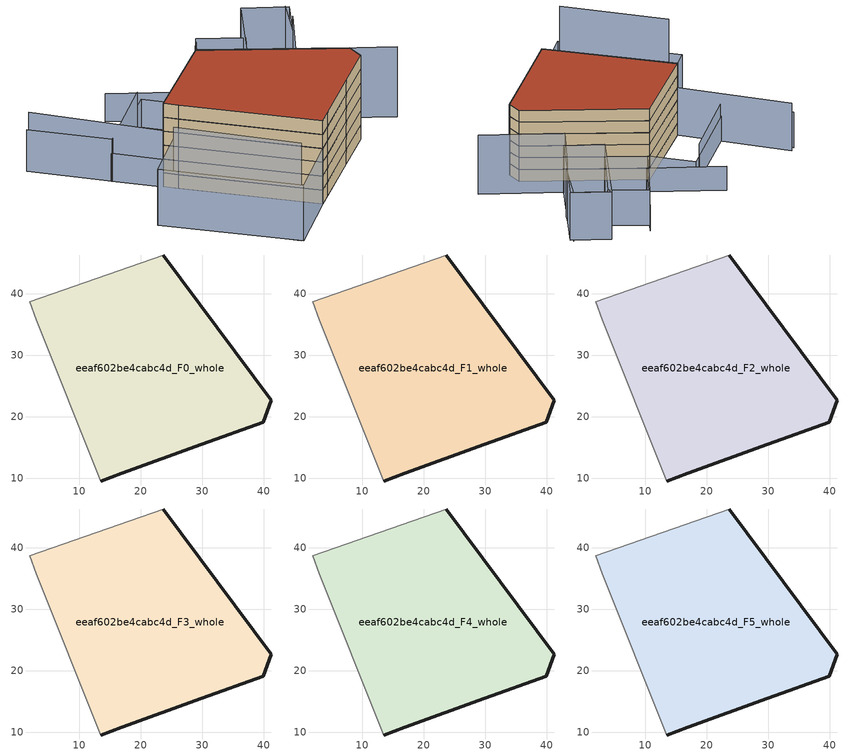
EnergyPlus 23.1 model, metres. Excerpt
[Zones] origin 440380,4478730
eeaf602be4cabc4d_F0_whole
 floor ground (EU_floor_Construction): 39.89,19.08 41.23,22.63 23.67,46.26 1.9,38.66 3.01,35.74 13.45,9.51 16.85,10.74 29.89,15.46 z0
 wall outside (EU_wall_Construction): 23.67,46.26 41.23,22.63 39.89,19.08 29.89,15.46 16.85,10.74 13.45,9.51 z0:3
 wall adiabatic (EU_wall_Construction): 13.45,9.51 3.01,35.74 1.9,38.66 23.67,46.26 z0:3
eeaf602be4cabc4d_F1_whole
 floor to eeaf602be4cabc4d_F0_whole (EU_floor_Construction): 39.88,19.08 41.23,22.63 23.67,46.26 1.9,38.66 3.01,35.74 13.45,9.51 16.85,10.74 29.89,15.46 z3
 wall outside (EU_wall_Construction): 23.67,46.26 41.23,22.63 39.89,19.08 29.89,15.46 16.85,10.74 13.45,9.51 z3:6
 wall adiabatic (EU_wall_Construction): 13.45,9.51 3.01,35.74 1.9,38.66 23.67,46.26 z3:6
eeaf602be4cabc4d_F2_whole
 floor to eeaf602be4cabc4d_F1_whole (EU_floor_Construction): 39.88,19.08 41.23,22.63 23.67,46.26 1.9,38.66 3.01,35.74 13.45,9.51 16.85,10.74 29.89,15.46 z6
 wall outside (EU_wall_Construction): 23.67,46.26 41.23,22.63 39.89,19.08 29.89,15.46 16.85,10.74 13.45,9.51 z6:9
 wall adiabatic (EU_wall_Construction): 13.45,9.51 3.01,35.74 1.9,38.66 23.67,46.26 z6:9
eeaf602be4cabc4d_F3_whole
 floor to eeaf602be4cabc4d_F2_whole (EU_floor_Construction): 39.88,19.08 41.23,22.63 23.67,46.26 1.9,38.66 3.01,35.74 13.45,9.51 16.85,10.74 29.89,15.46 z9
 wall outside (EU_wall_Construction): 23.67,46.26 41.23,22.63 39.89,19.08 29.89,15.46 16.85,10.74 13.45,9.51 z9:12
 wall adiabatic (EU_wall_Construction): 13.45,9.51 3.01,35.74 1.9,38.66 23.67,46.26 z9:12
eeaf602be4cabc4d_F4_whole
 floor to eeaf602be4cabc4d_F3_whole (EU_floor_Construction): 39.88,19.08 41.23,22.63 23.67,46.26 1.9,38.66 3.01,35.74 13.45,9.51 16.85,10.74 29.89,15.46 z12
 wall outside (EU_wall_Construction): 23.67,46.26 41.23,22.63 39.89,19.08 29.89,15.46 16.85,10.74 13.45,9.51 z12:15
 wall adiabatic (EU_wall_Construction): 13.45,9.51 3.01,35.74 1.9,38.66 23.67,46.26 z12:15
eeaf602be4cabc4d_F5_whole
 floor to eeaf602be4cabc4d_F4_whole (EU_floor_Construction): 39.88,19.08 41.23,22.63 23.67,46.26 1.9,38.66 3.01,35.74 13.45,9.51 16.85,10.74 29.89,15.46 z15
 wall outside (EU_wall_Construction): 23.67,46.26 41.23,22.63 39.89,19.08 29.89,15.46 16.85,10.74 13.45,9.51 z15:18
 wall adiabatic (EU_wall_Construction): 13.45,9.51 3.01,35.74 1.9,38.66 23.67,46.26 z15:18
 roof outside (EU_roof_Construction): 23.67,46.26 41.23,22.63 39.89,19.08 29.89,15.46 16.85,10.74 13.45,9.51 3.01,35.74 1.9,38.66 z18
shading: -9.86,27.98 -1.26,4.18 z0:21; -6.42,64.19 4.61,30.91 / 49.14,41.19 57.98,49.36 / 2.85,36.15 13.45,9.51 / 13.45,9.51 -1.15,3.7 / -1.15,3.7 -11.75,30.34 / -11.75,30.34 2.85,36.15 / 34.21,41.26 52.32,55.76 / 52.32,55.76 58.12,48.52 / 58.12,48.52 40.01,34.01 / 40.01,34.01 34.21,41.26 z0:12; 51.53,18.66 39.68,34.06 / 39.68,34.06 50.53,42.41 z0:15; 44.12,60.64 28.83,48.96 / 28.83,48.96 17.87,63.31 / -1.81,48.22 19.93,56.31 / 19.93,56.31 23.67,46.26 / 23.67,46.26 1.93,38.18 / 1.93,38.18 -1.81,48.22 z0:6; 17.03,55.23 -1.72,48 / -1.72,48 -7.79,63.75 / 28.73,49.03 41.82,58.91 / 41.82,58.91 47.54,51.33 / 47.54,51.33 34.46,41.45 / 34.46,41.45 28.73,49.03 z0:9
[Building]
EU S2 Campaign: North Axis=0; Terrain=City; Solar Distribution=FullExterior
[Site:Location]
Madrid: Latitude=40.5; Longitude=-3.5; Time Zone=1; Elevation=609
[SizingPeriod:WeatherFileDays]
AnnualSizingPeriod: Begin Month=1; Begin Day of Month=1; End Month=12; End Day of Month=31; Day of Week for Start Day=Monday; Use Weather File Daylight Saving Period=No; Use Weather File Rain and Snow Indicators=No
[MATERIAL]
EU_InternalMass_Material: Roughness=MediumRough; Thickness=0.1; Conductivity=1; Density=1800; Specific Heat=900; Thermal Absorptance=0.9; Solar Absorptance=0.7; Visible Absorptance=0.7
[MATERIAL:NOMASS] Roughness=MediumRough; Thermal Absorptance=0.9; Solar Absorptance=0.7; Visible Absorptance=0.7
Name | Thermal Resistance
EU_wall_NoMass | 0.459673
EU_roof_NoMass | 0.495815
EU_floor_NoMass | 0.788942
[CONSTRUCTION]
EU_wall_Construction: EU_wall_NoMass
EU_roof_Construction: EU_roof_NoMass
EU_floor_Construction: EU_floor_NoMass
EU_InternalMass_Construction: EU_InternalMass_Material
[ZONE] Type=1; Multiplier=1; Ceiling Height=autocalculate; Volume=2537.54; Floor Area=autocalculate; Part of Total Floor Area=Yes
eeaf602be4cabc4d_F0_whole; eeaf602be4cabc4d_F1_whole; eeaf602be4cabc4d_F2_whole; eeaf602be4cabc4d_F3_whole; eeaf602be4cabc4d_F4_whole; eeaf602be4cabc4d_F5_whole
[INTERNALMASS] Construction=EU_InternalMass_Construction; Surface Area=832.929
Name | Zone or ZoneList
eeaf602be4cabc4d_F0_whole_EU_InternalMass | eeaf602be4cabc4d_F0_whole
eeaf602be4cabc4d_F1_whole_EU_InternalMass | eeaf602be4cabc4d_F1_whole
eeaf602be4cabc4d_F2_whole_EU_InternalMass | eeaf602be4cabc4d_F2_whole
eeaf602be4cabc4d_F3_whole_EU_InternalMass | eeaf602be4cabc4d_F3_whole
eeaf602be4cabc4d_F4_whole_EU_InternalMass | eeaf602be4cabc4d_F4_whole
eeaf602be4cabc4d_F5_whole_EU_InternalMass | eeaf602be4cabc4d_F5_whole
[OTHEREQUIPMENT] Fuel Type=Electricity; Design Level Calculation Method=Watts/Area; Power per Zone Floor Area=1; Fraction Latent=0; Fraction Radiant=0; Fraction Lost=0; Carbon Dioxide Generation Rate=0; EndUse Subcategory=EU_Step8_InternalGains
Name | Zone or ZoneList or Space or SpaceList | Schedule
EU_Step8_InternalGain_eeaf602be4cabc4d_F0_whole_f000 | eeaf602be4cabc4d_F0_whole | EU_Step8_GainSchedule_eeaf602be4cabc4d_F0_whole_f000
EU_Step8_InternalGain_eeaf602be4cabc4d_F1_whole_f000 | eeaf602be4cabc4d_F1_whole | EU_Step8_GainSchedule_eeaf602be4cabc4d_F1_whole_f000
EU_Step8_InternalGain_eeaf602be4cabc4d_F2_whole_f000 | eeaf602be4cabc4d_F2_whole | EU_Step8_GainSchedule_eeaf602be4cabc4d_F2_whole_f000
EU_Step8_InternalGain_eeaf602be4cabc4d_F3_whole_f000 | eeaf602be4cabc4d_F3_whole | EU_Step8_GainSchedule_eeaf602be4cabc4d_F3_whole_f000
EU_Step8_InternalGain_eeaf602be4cabc4d_F4_whole_f000 | eeaf602be4cabc4d_F4_whole | EU_Step8_GainSchedule_eeaf602be4cabc4d_F4_whole_f000
EU_Step8_InternalGain_eeaf602be4cabc4d_F5_whole_f000 | eeaf602be4cabc4d_F5_whole | EU_Step8_GainSchedule_eeaf602be4cabc4d_F5_whole_f000
[ZONEVENTILATION:DESIGNFLOWRATE] Schedule=EU_AlwaysOn; Design Flow Rate Calculation Method=AirChanges/Hour; Air Changes per Hour=0.719161; Ventilation Type=Natural; Fan Pressure Rise=0; Fan Total Efficiency=1; Constant Term Coefficient=1; Temperature Term Coefficient=0; Velocity Term Coefficient=0; Velocity Squared Term Coefficient=0; Minimum Indoor Temperature=-100; Maximum Indoor Temperature=100; Delta Temperature=-100; Minimum Outdoor Temperature=-100; Maximum Outdoor Temperature=100; Maximum Wind Speed=40
Name | Zone or ZoneList or Space or SpaceList
EU_ConstantAir_eeaf602be4cabc4d_F0_whole | eeaf602be4cabc4d_F0_whole
EU_ConstantAir_eeaf602be4cabc4d_F1_whole | eeaf602be4cabc4d_F1_whole
EU_ConstantAir_eeaf602be4cabc4d_F2_whole | eeaf602be4cabc4d_F2_whole
EU_ConstantAir_eeaf602be4cabc4d_F3_whole | eeaf602be4cabc4d_F3_whole
EU_ConstantAir_eeaf602be4cabc4d_F4_whole | eeaf602be4cabc4d_F4_whole
EU_ConstantAir_eeaf602be4cabc4d_F5_whole | eeaf602be4cabc4d_F5_whole
[HVACTEMPLATE:THERMOSTAT] Constant Heating Setpoint=20; Constant Cooling Setpoint=50
EU_HeatOnly_eeaf602be4cabc4d_F0_whole; EU_HeatOnly_eeaf602be4cabc4d_F1_whole; EU_HeatOnly_eeaf602be4cabc4d_F2_whole; EU_HeatOnly_eeaf602be4cabc4d_F3_whole; EU_HeatOnly_eeaf602be4cabc4d_F4_whole; EU_HeatOnly_eeaf602be4cabc4d_F5_whole
[HVACTEMPLATE:ZONE:IDEALLOADSAIRSYSTEM] System Availability Schedule=EU_AlwaysOn; Maximum Heating Supply Air Temperature=50; Minimum Cooling Supply Air Temperature=13; Maximum Heating Supply Air Humidity Ratio=0.0156; Minimum Cooling Supply Air Humidity Ratio=0.0077; Heating Limit=NoLimit; Cooling Limit=NoLimit; Heating Availability Schedule=EU_AlwaysOn; Cooling Availability Schedule=EU_CoolingOff; Dehumidification Control Type=ConstantSensibleHeatRatio; Cooling Sensible Heat Ratio=0.7; Dehumidification Setpoint=60; Humidification Control Type=None; Humidification Setpoint=30; Outdoor Air Method=None; Outdoor Air Flow Rate per Person=0.00944; Outdoor Air Flow Rate per Zone Floor Area=0; Outdoor Air Flow Rate per Zone=0; Demand Controlled Ventilation Type=None; Outdoor Air Economizer Type=NoEconomizer; Heat Recovery Type=None; Sensible Heat Recovery Effectiveness=0.7; Latent Heat Recovery Effectiveness=0.65
Name | Template Thermostat
eeaf602be4cabc4d_F0_whole | EU_HeatOnly_eeaf602be4cabc4d_F0_whole
eeaf602be4cabc4d_F1_whole | EU_HeatOnly_eeaf602be4cabc4d_F1_whole
eeaf602be4cabc4d_F2_whole | EU_HeatOnly_eeaf602be4cabc4d_F2_whole
eeaf602be4cabc4d_F3_whole | EU_HeatOnly_eeaf602be4cabc4d_F3_whole
eeaf602be4cabc4d_F4_whole | EU_HeatOnly_eeaf602be4cabc4d_F4_whole
eeaf602be4cabc4d_F5_whole | EU_HeatOnly_eeaf602be4cabc4d_F5_whole
[SIZING:ZONE] Zone Cooling Design Supply Air Temperature Input Method=SupplyAirTemperature; Zone Cooling Design Supply Air Temperature=13; Zone Heating Design Supply Air Temperature Input Method=SupplyAirTemperature; Zone Heating Design Supply Air Temperature=50; Zone Cooling Design Supply Air Humidity Ratio=0.008; Zone Heating Design Supply Air Humidity Ratio=0.008; Cooling Design Air Flow Method=DesignDay; Cooling Design Air Flow Rate=0; Cooling Minimum Air Flow per Zone Floor Area=0.000762; Cooling Minimum Air Flow=0; Cooling Minimum Air Flow Fraction=0.2; Heating Design Air Flow Method=DesignDay; Heating Design Air Flow Rate=0; Heating Maximum Air Flow per Zone Floor Area=0.002032; Heating Maximum Air Flow=0.141576; Heating Maximum Air Flow Fraction=0.3; Account for Dedicated Outdoor Air System=No; Dedicated Outdoor Air System Control Strategy=NeutralSupplyAir; Dedicated Outdoor Air Low Setpoint Temperature for Design=autosize; Dedicated Outdoor Air High Setpoint Temperature for Design=autosize; Zone Load Sizing Method=Sensible Load Only No Latent Load; Zone Latent Cooling Design Supply Air Humidity Ratio Input Method=HumidityRatioDifference; Zone Cooling Design Supply Air Humidity Ratio Difference=0.005; Zone Latent Heating Design Supply Air Humidity Ratio Input Method=HumidityRatioDifference; Zone Humidification Design Supply Air Humidity Ratio Difference=0.005
eeaf602be4cabc4d_F0_whole; eeaf602be4cabc4d_F1_whole; eeaf602be4cabc4d_F2_whole; eeaf602be4cabc4d_F3_whole; eeaf602be4cabc4d_F4_whole; eeaf602be4cabc4d_F5_whole
[SCHEDULE:CONSTANT]
Name | Hourly Value
EU_AlwaysOn | 1
EU_CoolingOff | 0
[SCHEDULE:FILE] Column Number=1; Rows to Skip at Top=0; Number of Hours of Data=8760; Column Separator=Comma; Interpolate to Timestep=No; Minutes per Item=60; Adjust Schedule for Daylight Savings=Yes
Name | File
EU_Step8_GainSchedule_eeaf602be4cabc4d_F0_whole_f000 | ../../schedules/eeaf602be4cabc4d/eeaf602be4cabc4d_F0_whole_f000_gain.csv
EU_Step8_GainSchedule_eeaf602be4cabc4d_F1_whole_f000 | ../../schedules/eeaf602be4cabc4d/eeaf602be4cabc4d_F1_whole_f000_gain.csv
EU_Step8_GainSchedule_eeaf602be4cabc4d_F2_whole_f000 | ../../schedules/eeaf602be4cabc4d/eeaf602be4cabc4d_F2_whole_f000_gain.csv
EU_Step8_GainSchedule_eeaf602be4cabc4d_F3_whole_f000 | ../../schedules/eeaf602be4cabc4d/eeaf602be4cabc4d_F3_whole_f000_gain.csv
EU_Step8_GainSchedule_eeaf602be4cabc4d_F4_whole_f000 | ../../schedules/eeaf602be4cabc4d/eeaf602be4cabc4d_F4_whole_f000_gain.csv
EU_Step8_GainSchedule_eeaf602be4cabc4d_F5_whole_f000 | ../../schedules/eeaf602be4cabc4d/eeaf602be4cabc4d_F5_whole_f000_gain.csv
